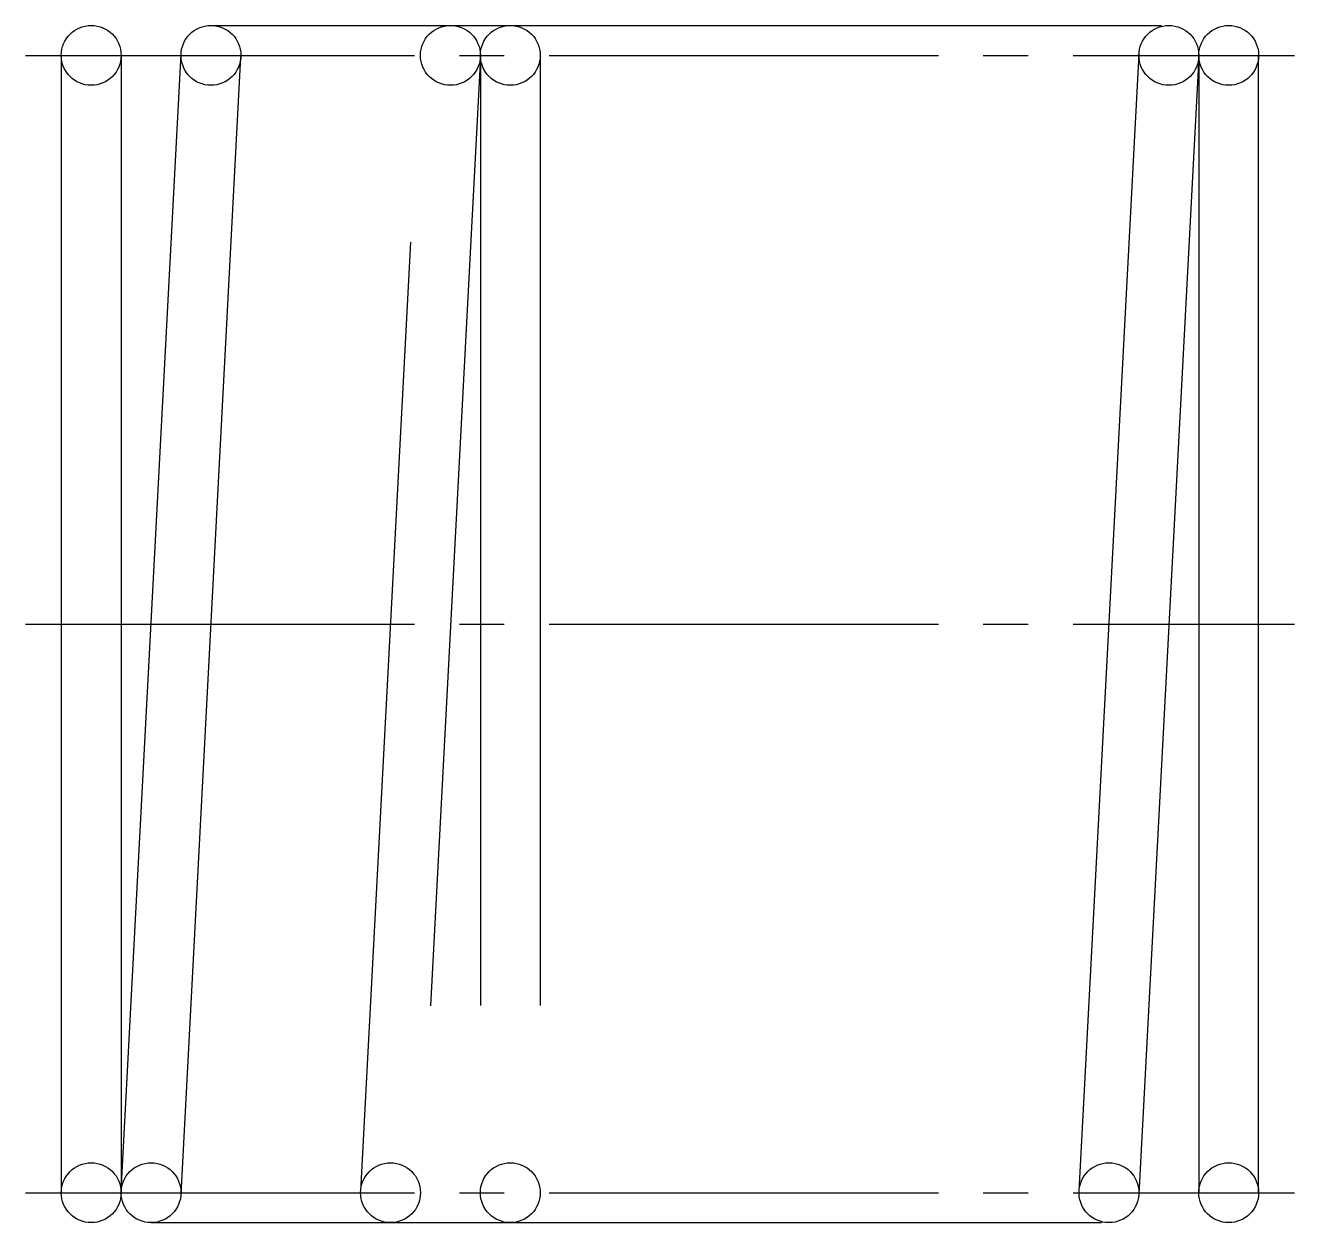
# Model space of a CAD drawing. Extents: x -0.3 to 29, y 4.9 to 26.7.
# Drawn here: x 18.43 to 29.03, y 16.71 to 26.71 of the extents above; entities outside this region: 2.
import ezdxf

# ---------------------------------------------------------------- set-up
doc = ezdxf.new("R2010")
doc.units = 0
doc.header["$LTSCALE"] = 0.25
doc.linetypes.add('CENTER', pattern=[17.5, 13, -1.5, 1.5, -1.5])
doc.linetypes.add('PHANTOM', pattern=[63.5, 31.75, -6.35, 6.35, -6.35, 6.35, -6.35])
doc.layers.get('0').update_dxf_attribs({"linetype": 'CONTINUOUS'})
doc.layers.add('CENTER', color=1, linetype='CENTER')
doc.styles.get("Standard").update_dxf_attribs({"font": 'txt.shx'})

msp = doc.modelspace()

# ---------------------------------------------------------------- linework, layer by layer
at = {"color": 3, "linetype": 'PHANTOM'}
for p, q in [((19.983, 26.705), (27.983, 26.705)), ((21.234, 16.968), (21.734, 26.468)), ((22.233, 26.442), (21.733, 16.942)), ((22.233, 26.455), (22.233, 16.955)), ((22.733, 26.455), (22.733, 16.955)), ((19.483, 16.705), (27.483, 16.705))]:
    msp.add_line(p, q, dxfattribs=at)
for p, q in [((18.733, 26.455), (18.733, 16.955)), ((19.233, 26.455), (19.233, 16.955)), ((19.234, 16.968), (19.734, 26.468)), ((19.733, 16.942), (20.233, 26.442)), ((27.234, 16.968), (27.734, 26.468)), ((28.233, 26.442), (27.733, 16.942)), ((28.233, 26.455), (28.233, 16.955)), ((28.733, 16.955), (28.733, 26.455))]:
    msp.add_line(p, q)
for centre in [(18.983, 26.455), (19.983, 26.455), (27.983, 26.455), (28.483, 26.455), (18.983, 16.955), (19.483, 16.955), (27.483, 16.955), (28.483, 16.955)]:
    msp.add_circle(centre, 0.25)
for centre in [(21.983, 26.455), (22.483, 26.455), (21.483, 16.955), (22.483, 16.955)]:
    msp.add_circle(centre, 0.25, dxfattribs=at)
at = {"layer": 'CENTER', "color": 1, "linetype": 'CENTER'}
for p, q in [((18.433, 26.455), (29.033, 26.455)), ((18.433, 21.705), (29.033, 21.705)), ((18.433, 16.955), (29.033, 16.955))]:
    msp.add_line(p, q, dxfattribs=at)

# ---------------------------------------------------------------- texts
for s, p in [('UY10-10', (-0.32, 6.38)), ('UY10', (-0.32, 4.88))]:
    msp.add_text(s, height=0.4).set_placement(p)

doc.saveas('drawing.dxf')
